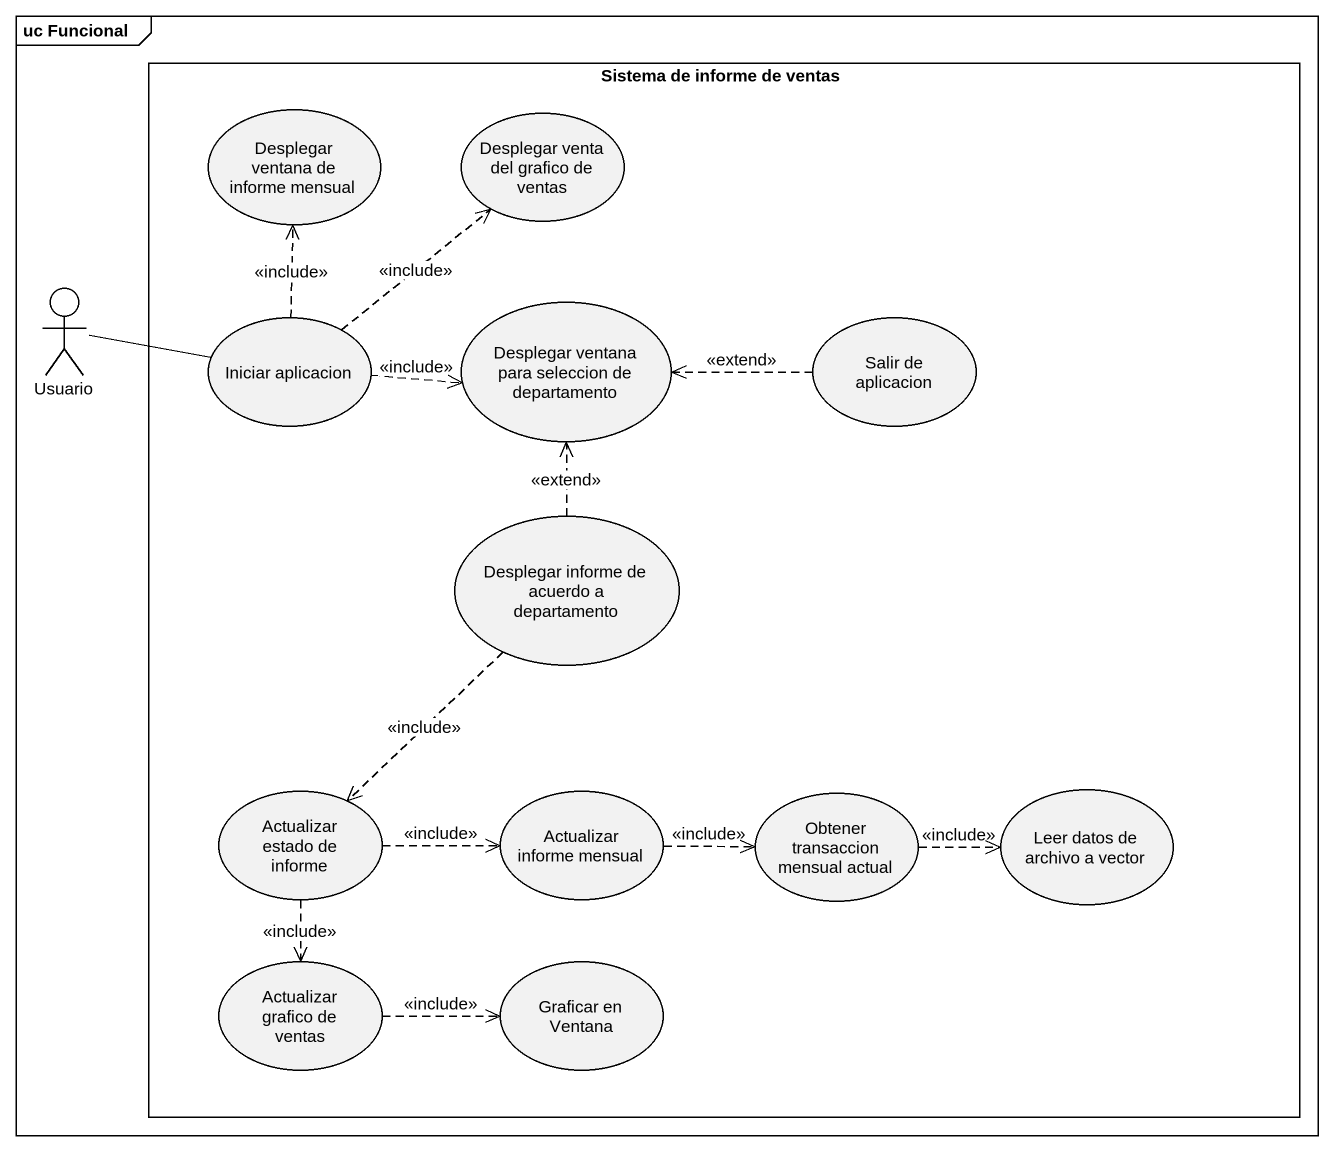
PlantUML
@startuml
mainframe uc Funcional
rectangle "Sistema de informe de ventas" as Sistema_de_informe_de_ventas {
  usecase "Desplegar ventana de informe mensual" as Desplegar_ventana_de
  usecase "Desplegar venta del grafico de ventas" as Desplegar_venta_del_grafico
  usecase "Iniciar aplicacion" as Iniciar_aplicacion
  usecase "Desplegar ventana para seleccion de departamento" as Desplegar_ventana_para
  usecase "Salir de aplicacion" as Salir_de_aplicacion
  usecase "Desplegar informe de acuerdo a departamento" as Desplegar_informe_de
  usecase "Actualizar estado de informe" as Actualizar_estado_de_informe
  usecase "Actualizar informe mensual" as Actualizar_informe_mensual
  usecase "Obtener transaccion mensual actual" as Obtener_transaccion_mensual
  usecase "Leer datos de archivo a vector" as Leer_datos_de_archivo_a
  usecase "Actualizar grafico de ventas" as Actualizar_grafico_de_ventas
  usecase "Graficar en Ventana" as Graficar_en_Ventana
}
actor Usuario
Usuario -right- Iniciar_aplicacion
Iniciar_aplicacion .up.> Desplegar_ventana_de : <<include>>
Iniciar_aplicacion .up.> Desplegar_venta_del_grafico : <<include>>
Iniciar_aplicacion .right.> Desplegar_ventana_para : <<include>>
Salir_de_aplicacion .left.> Desplegar_ventana_para : <<extend>>
Desplegar_informe_de .up.> Desplegar_ventana_para : <<extend>>
Desplegar_informe_de ..> Actualizar_estado_de_informe : <<include>>
Actualizar_estado_de_informe .right.> Actualizar_informe_mensual : <<include>>
Actualizar_estado_de_informe ..> Actualizar_grafico_de_ventas : <<include>>
Actualizar_informe_mensual .right.> Obtener_transaccion_mensual : <<include>>
Obtener_transaccion_mensual .right.> Leer_datos_de_archivo_a : <<include>>
Actualizar_grafico_de_ventas .right.> Graficar_en_Ventana : <<include>>
@enduml
